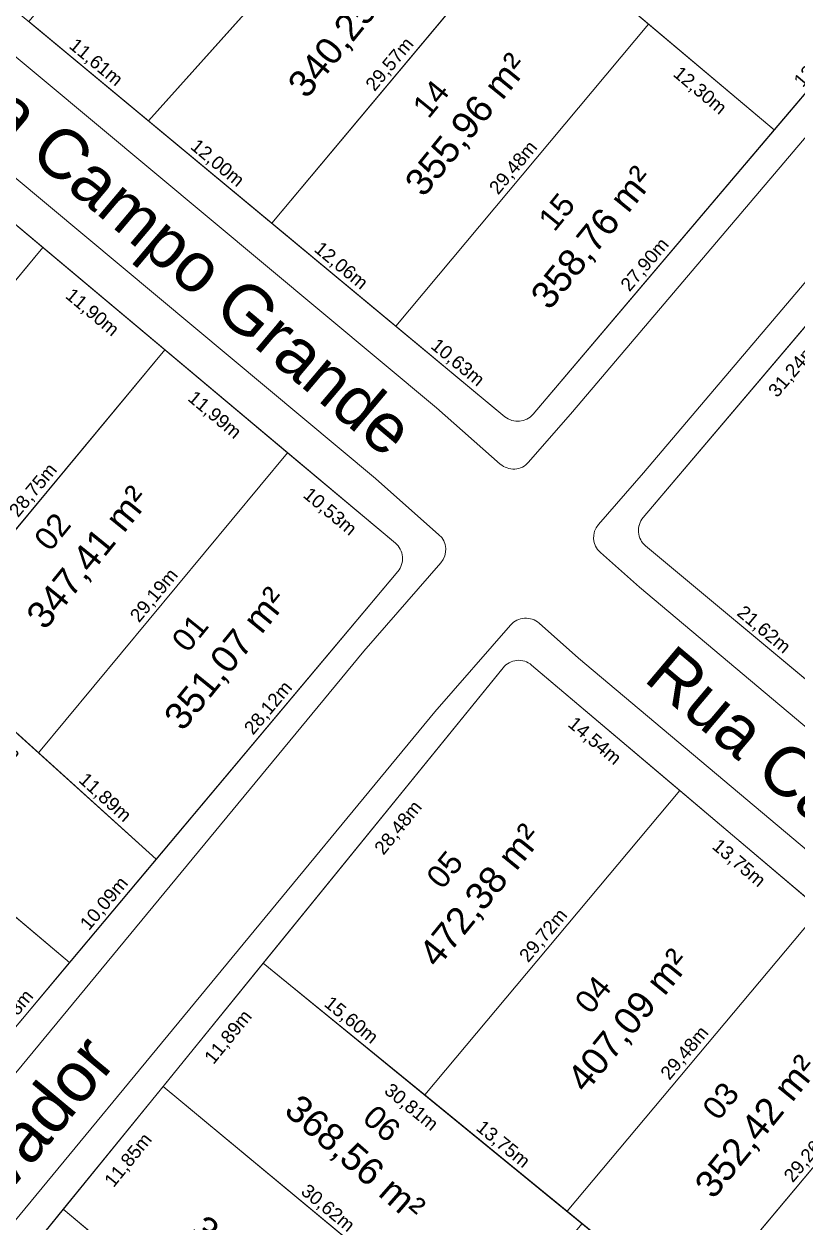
# Model space of a CAD drawing. Header units: metres. Extents: x 3808 to 8215, y 2374 to 6187.
# Drawn here: x 5558.9 to 5616.8, y 3429.9 to 3519.5 of the extents above; entities that cross this region are included whole.
import ezdxf

# ---------------------------------------------------------------- set-up
doc = ezdxf.new("R2010")
doc.units = ezdxf.units.M
for name, color, linetype in [('Areas Lotes', 1, 'Continuous'), ('Calçada', 8, 'Continuous'), ('COTAS', 7, 'Continuous'), ('Lote', 7, 'Continuous'), ('Nome das Ruas', 7, 'Continuous'), ('Nº Lote', 7, 'Continuous'), ('quadras', 7, 'Continuous')]:
    doc.layers.add(name, color=color, linetype=linetype)
doc.styles.add('Arial', font='arial.ttf')
doc.dimstyles.new('Copy(2) of ISO-25', dxfattribs={"dimtxt": 1, "dimasz": 2.5, "dimexe": 1.25, "dimexo": 0.625, "dimgap": 0.2, "dimtad": 1, "dimtoh": 1, "dimlfac": 1, "dimzin": 1, "dimtxsty": 'Arial', "dimblk": 'NONE', "dimcen": 0, "dimse1": 1, "dimse2": 1, "dimsd1": 1, "dimsd2": 1, "dimclrt": 256, "dimaunit": 1, "dimadec": 3, "dimazin": 0, "dimtfac": 1, "dimtmove": 0, "dimatfit": 3, "dimldrblk": 'NONE', "dimfxl": 1, "dimtolj": 1, "dimtzin": 0, "dimarcsym": 0})

# ---------------------------------------------------------------- blocks, each defined once
blk = doc.blocks.new('*D8118')
at = {"layer": 'Defpoints', "color": 0, "linetype": 'Continuous', "transparency": 16777216}
for p in [(5605.441, 3480.472), (5622.04, 3466.624), (5622.04, 3466.624)]:
    blk.add_point(p, dxfattribs=at)
at = {"layer": 'COTAS', "linetype": 'Continuous', "lineweight": 5, "transparency": 16777216, "insert": (5614.254, 3474.163), "char_height": 1, "attachment_point": 5, "rotation": 320.162, "style": 'Arial'}
blk.add_mtext('\\A1;21,62m', dxfattribs=at)
blk = doc.blocks.new('_None')
blk = doc.blocks.new('*D8127')
at = {"layer": 'Defpoints', "color": 0, "linetype": 'Continuous', "transparency": 16777216}
for p in [(5625.469, 3506.416), (5627.198, 3504.949), (5605.258, 3482.595)]:
    blk.add_point(p, dxfattribs=at)
at = {"layer": 'COTAS', "linetype": 'Continuous', "lineweight": 5, "transparency": 16777216, "insert": (5616.482, 3493.556), "char_height": 1, "attachment_point": 5, "rotation": 49.68778, "style": 'Arial'}
blk.add_mtext('\\A1;31,24m', dxfattribs=at)
blk = doc.blocks.new('*D8153')
at = {"layer": 'Defpoints', "color": 0, "linetype": 'Continuous', "transparency": 16777216}
for p in [(5559.287, 3519.709), (5568.225, 3512.292), (5568.225, 3512.292)]:
    blk.add_point(p, dxfattribs=at)
at = {"layer": 'COTAS', "linetype": 'Continuous', "lineweight": 5, "transparency": 16777216, "insert": (5564.268, 3516.617), "char_height": 1, "attachment_point": 5, "rotation": 320.31181, "style": 'Arial'}
blk.add_mtext('\\A1;11,61m', dxfattribs=at)
blk = doc.blocks.new('*D8154')
at = {"layer": 'Defpoints', "color": 0, "linetype": 'Continuous', "transparency": 16777216}
for p in [(5568.225, 3512.292), (5577.46, 3504.628), (5577.46, 3504.628)]:
    blk.add_point(p, dxfattribs=at)
at = {"layer": 'COTAS', "linetype": 'Continuous', "lineweight": 5, "transparency": 16777216, "insert": (5573.354, 3509.076), "char_height": 1, "attachment_point": 5, "rotation": 320.31181, "style": 'Arial'}
blk.add_mtext('\\A1;12,00m', dxfattribs=at)
blk = doc.blocks.new('*D8155')
at = {"layer": 'Defpoints', "color": 0, "linetype": 'Continuous', "transparency": 16777216}
for p in [(5577.46, 3504.628), (5586.737, 3496.929), (5586.737, 3496.929)]:
    blk.add_point(p, dxfattribs=at)
at = {"layer": 'COTAS', "linetype": 'Continuous', "lineweight": 5, "transparency": 16777216, "insert": (5582.61, 3501.395), "char_height": 1, "attachment_point": 5, "rotation": 320.31181, "style": 'Arial'}
blk.add_mtext('\\A1;12,06m', dxfattribs=at)
blk = doc.blocks.new('*D8156')
at = {"layer": 'Defpoints', "color": 0, "linetype": 'Continuous', "transparency": 16777216}
for p in [(5586.737, 3496.929), (5594.915, 3490.143), (5594.915, 3490.143)]:
    blk.add_point(p, dxfattribs=at)
at = {"layer": 'COTAS', "linetype": 'Continuous', "lineweight": 5, "transparency": 16777216, "insert": (5591.338, 3494.152), "char_height": 1, "attachment_point": 5, "rotation": 320.31181, "style": 'Arial'}
blk.add_mtext('\\A1;10,63m', dxfattribs=at)
blk = doc.blocks.new('*D8157')
at = {"layer": 'Defpoints', "color": 0, "linetype": 'Continuous', "transparency": 16777216}
for p in [(5615.071, 3511.603), (5615.071, 3511.603), (5597.016, 3490.327)]:
    blk.add_point(p, dxfattribs=at)
at = {"layer": 'COTAS', "linetype": 'Continuous', "lineweight": 5, "transparency": 16777216, "insert": (5605.433, 3501.483), "char_height": 1, "attachment_point": 5, "rotation": 49.6827, "style": 'Arial'}
blk.add_mtext('\\A1;27,90m', dxfattribs=at)
blk = doc.blocks.new('*D8158')
at = {"layer": 'Defpoints', "color": 0, "linetype": 'Continuous', "transparency": 16777216}
for p in [(5622.944, 3520.88), (5622.944, 3520.88), (5615.071, 3511.603)]:
    blk.add_point(p, dxfattribs=at)
at = {"layer": 'COTAS', "linetype": 'Continuous', "lineweight": 5, "transparency": 16777216, "insert": (5618.397, 3516.76), "char_height": 1, "attachment_point": 5, "rotation": 49.6827, "style": 'Arial'}
blk.add_mtext('\\A1;12,17m', dxfattribs=at)
blk = doc.blocks.new('*D8177')
at = {"layer": 'Defpoints', "color": 0, "linetype": 'Continuous', "transparency": 16777216}
for p in [(5588.051, 3534.373), (5588.051, 3534.373), (5568.225, 3512.292)]:
    blk.add_point(p, dxfattribs=at)
at = {"layer": 'COTAS', "linetype": 'Continuous', "lineweight": 5, "transparency": 16777216, "insert": (5577.542, 3523.868), "char_height": 1, "attachment_point": 5, "rotation": 48.0807, "style": 'Arial'}
blk.add_mtext('\\A1;29,68m', dxfattribs=at)
blk = doc.blocks.new('*D8178')
at = {"layer": 'Defpoints', "color": 0, "linetype": 'Continuous', "transparency": 16777216}
for p in [(5596.447, 3527.298), (5596.447, 3527.298), (5577.46, 3504.628)]:
    blk.add_point(p, dxfattribs=at)
at = {"layer": 'COTAS', "linetype": 'Continuous', "lineweight": 5, "transparency": 16777216, "insert": (5586.339, 3516.478), "char_height": 1, "attachment_point": 5, "rotation": 50.05261, "style": 'Arial'}
blk.add_mtext('\\A1;29,57m', dxfattribs=at)
blk = doc.blocks.new('*D8179')
at = {"layer": 'Defpoints', "color": 0, "linetype": 'Continuous', "transparency": 16777216}
for p in [(5605.666, 3519.529), (5605.666, 3519.529), (5586.737, 3496.929)]:
    blk.add_point(p, dxfattribs=at)
at = {"layer": 'COTAS', "linetype": 'Continuous', "lineweight": 5, "transparency": 16777216, "insert": (5595.587, 3508.743), "char_height": 1, "attachment_point": 5, "rotation": 50.05261, "style": 'Arial'}
blk.add_mtext('\\A1;29,48m', dxfattribs=at)
blk = doc.blocks.new('*D8183')
at = {"layer": 'Defpoints', "color": 0, "linetype": 'Continuous', "transparency": 16777216}
for p in [(5596.447, 3527.298), (5605.666, 3519.529), (5604.254, 3517.854)]:
    blk.add_point(p, dxfattribs=at)
at = {"layer": 'COTAS', "linetype": 'Continuous', "lineweight": 5, "transparency": 16777216, "insert": (5600.16, 3522.351), "char_height": 1, "attachment_point": 5, "rotation": 319.87803, "style": 'Arial'}
blk.add_mtext('\\A1;12,06m', dxfattribs=at)
blk = doc.blocks.new('*D8184')
at = {"layer": 'Defpoints', "color": 0, "linetype": 'Continuous', "transparency": 16777216}
for p in [(5605.666, 3519.529), (5615.071, 3511.603), (5613.659, 3509.927)]:
    blk.add_point(p, dxfattribs=at)
at = {"layer": 'COTAS', "linetype": 'Continuous', "lineweight": 5, "transparency": 16777216, "insert": (5609.472, 3514.503), "char_height": 1, "attachment_point": 5, "rotation": 319.87803, "style": 'Arial'}
blk.add_mtext('\\A1;12,30m', dxfattribs=at)
blk = doc.blocks.new('*D8186')
at = {"layer": 'Defpoints', "color": 0, "linetype": 'Continuous', "transparency": 16777216}
for p in [(5591.512, 3531.457), (5615.071, 3511.603), (5615.071, 3511.603)]:
    blk.add_point(p, dxfattribs=at)
at = {"layer": 'COTAS', "linetype": 'Continuous', "lineweight": 5, "transparency": 16777216, "insert": (5603.808, 3522.142), "char_height": 1, "attachment_point": 5, "rotation": 319.87803, "style": 'Arial'}
blk.add_mtext('\\A1;30,81m', dxfattribs=at)
blk = doc.blocks.new('*D8549')
at = {"layer": 'Defpoints', "color": 0, "linetype": 'Continuous', "transparency": 16777216}
for p in [(5561.856, 3430.828), (5563.656, 3429.366), (5554.247, 3421.461)]:
    blk.add_point(p, dxfattribs=at)
at = {"layer": 'COTAS', "linetype": 'Continuous', "lineweight": 5, "transparency": 16777216, "insert": (5559.23, 3425.187), "char_height": 1, "attachment_point": 5, "rotation": 50.91347, "style": 'Arial'}
blk.add_mtext('\\A1;12,07m', dxfattribs=at)
blk = doc.blocks.new('*D8550')
at = {"layer": 'Defpoints', "color": 0, "linetype": 'Continuous', "transparency": 16777216}
for p in [(5569.327, 3440.026), (5571.127, 3438.564), (5561.856, 3430.828)]:
    blk.add_point(p, dxfattribs=at)
at = {"layer": 'COTAS', "linetype": 'Continuous', "lineweight": 5, "transparency": 16777216, "insert": (5566.77, 3434.47), "char_height": 1, "attachment_point": 5, "rotation": 50.91347, "style": 'Arial'}
blk.add_mtext('\\A1;11,85m', dxfattribs=at)
blk = doc.blocks.new('*D8551')
at = {"layer": 'Defpoints', "color": 0, "linetype": 'Continuous', "transparency": 16777216}
for p in [(5576.821, 3449.252), (5578.621, 3447.79), (5569.327, 3440.026)]:
    blk.add_point(p, dxfattribs=at)
at = {"layer": 'COTAS', "linetype": 'Continuous', "lineweight": 5, "transparency": 16777216, "insert": (5574.253, 3443.682), "char_height": 1, "attachment_point": 5, "rotation": 50.91347, "style": 'Arial'}
blk.add_mtext('\\A1;11,89m', dxfattribs=at)
blk = doc.blocks.new('*D8552')
at = {"layer": 'Defpoints', "color": 0, "linetype": 'Continuous', "transparency": 16777216}
for p in [(5594.776, 3471.356), (5596.576, 3469.894), (5576.821, 3449.252)]:
    blk.add_point(p, dxfattribs=at)
at = {"layer": 'COTAS', "linetype": 'Continuous', "lineweight": 5, "transparency": 16777216, "insert": (5586.977, 3459.347), "char_height": 1, "attachment_point": 5, "rotation": 50.91347, "style": 'Arial'}
blk.add_mtext('\\A1;28,48m', dxfattribs=at)
blk = doc.blocks.new('*D8553')
at = {"layer": 'Defpoints', "color": 0, "linetype": 'Continuous', "transparency": 16777216}
for p in [(5596.91, 3471.555), (5608.002, 3462.159), (5606.618, 3460.526)]:
    blk.add_point(p, dxfattribs=at)
at = {"layer": 'COTAS', "linetype": 'Continuous', "lineweight": 5, "transparency": 16777216, "insert": (5601.59, 3465.835), "char_height": 1, "attachment_point": 5, "rotation": 319.73352, "style": 'Arial'}
blk.add_mtext('\\A1;14,54m', dxfattribs=at)
blk = doc.blocks.new('*D8554')
at = {"layer": 'Defpoints', "color": 0, "linetype": 'Continuous', "transparency": 16777216}
for p in [(5608.002, 3462.159), (5618.497, 3453.27), (5617.113, 3451.636)]:
    blk.add_point(p, dxfattribs=at)
at = {"layer": 'COTAS', "linetype": 'Continuous', "lineweight": 5, "transparency": 16777216, "insert": (5612.383, 3456.692), "char_height": 1, "attachment_point": 5, "rotation": 319.73352, "style": 'Arial'}
blk.add_mtext('\\A1;13,75m', dxfattribs=at)
blk = doc.blocks.new('*D8572')
at = {"layer": 'Defpoints', "color": 0, "linetype": 'Continuous', "transparency": 16777216}
for p in [(5561.856, 3430.828), (5585.215, 3411.321), (5585.215, 3411.321)]:
    blk.add_point(p, dxfattribs=at)
at = {"layer": 'COTAS', "linetype": 'Continuous', "lineweight": 5, "transparency": 16777216, "insert": (5574.049, 3421.689), "char_height": 1, "attachment_point": 5, "rotation": 320.13606, "style": 'Arial'}
blk.add_mtext('\\A1;30,43m', dxfattribs=at)
blk = doc.blocks.new('*D8573')
at = {"layer": 'Defpoints', "color": 0, "linetype": 'Continuous', "transparency": 16777216}
for p in [(5569.327, 3440.026), (5592.896, 3420.482), (5592.896, 3420.482)]:
    blk.add_point(p, dxfattribs=at)
at = {"layer": 'COTAS', "linetype": 'Continuous', "lineweight": 5, "transparency": 16777216, "insert": (5581.623, 3430.87), "char_height": 1, "attachment_point": 5, "rotation": 320.334, "style": 'Arial'}
blk.add_mtext('\\A1;30,62m', dxfattribs=at)
blk = doc.blocks.new('*D8574')
at = {"layer": 'Defpoints', "color": 0, "linetype": 'Continuous', "transparency": 16777216}
for p in [(5576.821, 3449.252), (5600.681, 3429.766), (5599.287, 3428.06)]:
    blk.add_point(p, dxfattribs=at)
at = {"layer": 'COTAS', "linetype": 'Continuous', "lineweight": 5, "transparency": 16777216, "insert": (5587.864, 3438.424), "char_height": 1, "attachment_point": 5, "rotation": 320.76169, "style": 'Arial'}
blk.add_mtext('\\A1;30,81m', dxfattribs=at)
blk = doc.blocks.new('*D8584')
at = {"layer": 'Defpoints', "color": 0, "linetype": 'Continuous', "transparency": 16777216}
for p in [(5576.821, 3449.252), (5588.906, 3439.383), (5588.906, 3439.383)]:
    blk.add_point(p, dxfattribs=at)
at = {"layer": 'COTAS', "linetype": 'Continuous', "lineweight": 5, "transparency": 16777216, "insert": (5583.37, 3444.938), "char_height": 1, "attachment_point": 5, "rotation": 320.76169, "style": 'Arial'}
blk.add_mtext('\\A1;15,60m', dxfattribs=at)
blk = doc.blocks.new('*D8585')
at = {"layer": 'Defpoints', "color": 0, "linetype": 'Continuous', "transparency": 16777216}
for p in [(5588.906, 3439.383), (5599.559, 3430.683), (5599.559, 3430.683)]:
    blk.add_point(p, dxfattribs=at)
at = {"layer": 'COTAS', "linetype": 'Continuous', "lineweight": 5, "transparency": 16777216, "insert": (5594.739, 3435.653), "char_height": 1, "attachment_point": 5, "rotation": 320.76169, "style": 'Arial'}
blk.add_mtext('\\A1;13,75m', dxfattribs=at)
blk = doc.blocks.new('*D8586')
at = {"layer": 'Defpoints', "color": 0, "linetype": 'Continuous', "transparency": 16777216}
for p in [(5599.559, 3430.683), (5608.854, 3423.091), (5608.854, 3423.091)]:
    blk.add_point(p, dxfattribs=at)
at = {"layer": 'COTAS', "linetype": 'Continuous', "lineweight": 5, "transparency": 16777216, "insert": (5604.713, 3427.507), "char_height": 1, "attachment_point": 5, "rotation": 320.76169, "style": 'Arial'}
blk.add_mtext('\\A1;12,00m', dxfattribs=at)
blk = doc.blocks.new('*D8589')
at = {"layer": 'Defpoints', "color": 0, "linetype": 'Continuous', "transparency": 16777216}
for p in [(5608.002, 3462.159), (5608.002, 3462.159), (5588.906, 3439.383)]:
    blk.add_point(p, dxfattribs=at)
at = {"layer": 'COTAS', "linetype": 'Continuous', "lineweight": 5, "transparency": 16777216, "insert": (5597.84, 3451.286), "char_height": 1, "attachment_point": 5, "rotation": 50.02218, "style": 'Arial'}
blk.add_mtext('\\A1;29,72m', dxfattribs=at)
blk = doc.blocks.new('*D8590')
at = {"layer": 'Defpoints', "color": 0, "linetype": 'Continuous', "transparency": 16777216}
for p in [(5618.497, 3453.27), (5618.497, 3453.27), (5599.559, 3430.683)]:
    blk.add_point(p, dxfattribs=at)
at = {"layer": 'COTAS', "linetype": 'Continuous', "lineweight": 5, "transparency": 16777216, "insert": (5608.414, 3442.491), "char_height": 1, "attachment_point": 5, "rotation": 50.02218, "style": 'Arial'}
blk.add_mtext('\\A1;29,48m', dxfattribs=at)
blk = doc.blocks.new('*D8591')
at = {"layer": 'Defpoints', "color": 0, "linetype": 'Continuous', "transparency": 16777216}
for p in [(5627.653, 3445.514), (5627.653, 3445.514), (5608.854, 3423.091)]:
    blk.add_point(p, dxfattribs=at)
at = {"layer": 'COTAS', "linetype": 'Continuous', "lineweight": 5, "transparency": 16777216, "insert": (5617.64, 3434.817), "char_height": 1, "attachment_point": 5, "rotation": 50.02218, "style": 'Arial'}
blk.add_mtext('\\A1;29,26m', dxfattribs=at)
blk = doc.blocks.new('*D8599')
at = {"layer": 'Defpoints', "color": 0, "linetype": 'Continuous', "transparency": 16777216}
for p in [(5562.333, 3449.296), (5562.333, 3449.296), (5554.632, 3440.119)]:
    blk.add_point(p, dxfattribs=at)
at = {"layer": 'COTAS', "linetype": 'Continuous', "lineweight": 5, "transparency": 16777216, "insert": (5557.869, 3445.222), "char_height": 1, "attachment_point": 5, "rotation": 49.99828, "style": 'Arial'}
blk.add_mtext('\\A1;11,98m', dxfattribs=at)
blk = doc.blocks.new('*D8600')
at = {"layer": 'Defpoints', "color": 0, "linetype": 'Continuous', "transparency": 16777216}
for p in [(5568.82, 3457.026), (5568.82, 3457.026), (5562.333, 3449.296)]:
    blk.add_point(p, dxfattribs=at)
at = {"layer": 'COTAS', "linetype": 'Continuous', "lineweight": 5, "transparency": 16777216, "insert": (5564.963, 3453.676), "char_height": 1, "attachment_point": 5, "rotation": 49.99828, "style": 'Arial'}
blk.add_mtext('\\A1;10,09m', dxfattribs=at)
blk = doc.blocks.new('*D8601')
at = {"layer": 'Defpoints', "color": 0, "linetype": 'Continuous', "transparency": 16777216}
for p in [(5586.896, 3478.567), (5586.896, 3478.567), (5568.82, 3457.026)]:
    blk.add_point(p, dxfattribs=at)
at = {"layer": 'COTAS', "linetype": 'Continuous', "lineweight": 5, "transparency": 16777216, "insert": (5577.244, 3468.311), "char_height": 1, "attachment_point": 5, "rotation": 49.99828, "style": 'Arial'}
blk.add_mtext('\\A1;28,12m', dxfattribs=at)
blk = doc.blocks.new('*D8610')
at = {"layer": 'Defpoints', "color": 0, "linetype": 'Continuous', "transparency": 16777216}
for p in [(5551.371, 3510.313), (5560.332, 3502.799), (5558.918, 3501.113)]:
    blk.add_point(p, dxfattribs=at)
at = {"layer": 'COTAS', "linetype": 'Continuous', "lineweight": 5, "transparency": 16777216, "insert": (5554.953, 3505.484), "char_height": 1, "attachment_point": 5, "rotation": 320.02077, "style": 'Arial'}
blk.add_mtext('\\A1;11,69m', dxfattribs=at)
blk = doc.blocks.new('*D8611')
at = {"layer": 'Defpoints', "color": 0, "linetype": 'Continuous', "transparency": 16777216}
for p in [(5560.332, 3502.799), (5569.451, 3495.153), (5568.037, 3493.468)]:
    blk.add_point(p, dxfattribs=at)
at = {"layer": 'COTAS', "linetype": 'Continuous', "lineweight": 5, "transparency": 16777216, "insert": (5563.992, 3497.904), "char_height": 1, "attachment_point": 5, "rotation": 320.02077, "style": 'Arial'}
blk.add_mtext('\\A1;11,90m', dxfattribs=at)
blk = doc.blocks.new('*D8612')
at = {"layer": 'Defpoints', "color": 0, "linetype": 'Continuous', "transparency": 16777216}
for p in [(5569.451, 3495.153), (5578.64, 3487.448), (5577.227, 3485.762)]:
    blk.add_point(p, dxfattribs=at)
at = {"layer": 'COTAS', "linetype": 'Continuous', "lineweight": 5, "transparency": 16777216, "insert": (5573.147, 3490.229), "char_height": 1, "attachment_point": 5, "rotation": 320.02077, "style": 'Arial'}
blk.add_mtext('\\A1;11,99m', dxfattribs=at)
blk = doc.blocks.new('*D8613')
at = {"layer": 'Defpoints', "color": 0, "linetype": 'Continuous', "transparency": 16777216}
for p in [(5578.64, 3487.448), (5586.711, 3480.681), (5585.297, 3478.995)]:
    blk.add_point(p, dxfattribs=at)
at = {"layer": 'COTAS', "linetype": 'Continuous', "lineweight": 5, "transparency": 16777216, "insert": (5581.777, 3482.992), "char_height": 1, "attachment_point": 5, "rotation": 320.02077, "style": 'Arial'}
blk.add_mtext('\\A1;10,53m', dxfattribs=at)
blk = doc.blocks.new('*D8631')
at = {"layer": 'Defpoints', "color": 0, "linetype": 'Continuous', "transparency": 16777216}
for p in [(5539.212, 3468.743), (5562.333, 3449.296), (5562.333, 3449.296)]:
    blk.add_point(p, dxfattribs=at)
at = {"layer": 'COTAS', "linetype": 'Continuous', "lineweight": 5, "transparency": 16777216, "insert": (5551.288, 3459.632), "char_height": 1, "attachment_point": 5, "rotation": 319.93255, "style": 'Arial'}
blk.add_mtext('\\A1;30,21m', dxfattribs=at)
blk = doc.blocks.new('*D8633')
at = {"layer": 'Defpoints', "color": 0, "linetype": 'Continuous', "transparency": 16777216}
for p in [(5546.333, 3477.321), (5568.82, 3457.026), (5567.382, 3455.433)]:
    blk.add_point(p, dxfattribs=at)
at = {"layer": 'COTAS', "linetype": 'Continuous', "lineweight": 5, "transparency": 16777216, "insert": (5556.675, 3466.175), "char_height": 1, "attachment_point": 5, "rotation": 317.9322, "style": 'Arial'}
blk.add_mtext('\\A1;30,29m', dxfattribs=at)
blk = doc.blocks.new('*D8637')
at = {"layer": 'Defpoints', "color": 0, "linetype": 'Continuous', "transparency": 16777216}
for p in [(5551.085, 3473.032), (5559.995, 3464.991), (5559.995, 3464.991)]:
    blk.add_point(p, dxfattribs=at)
at = {"layer": 'COTAS', "linetype": 'Continuous', "lineweight": 5, "transparency": 16777216, "insert": (5556.077, 3469.606), "char_height": 1, "attachment_point": 5, "rotation": 317.9322, "style": 'Arial'}
blk.add_mtext('\\A1;12,00m', dxfattribs=at)
blk = doc.blocks.new('*D8638')
at = {"layer": 'Defpoints', "color": 0, "linetype": 'Continuous', "transparency": 16777216}
for p in [(5559.995, 3464.991), (5568.82, 3457.026), (5568.82, 3457.026)]:
    blk.add_point(p, dxfattribs=at)
at = {"layer": 'COTAS', "linetype": 'Continuous', "lineweight": 5, "transparency": 16777216, "insert": (5564.944, 3461.603), "char_height": 1, "attachment_point": 5, "rotation": 317.9322, "style": 'Arial'}
blk.add_mtext('\\A1;11,89m', dxfattribs=at)
blk = doc.blocks.new('*D8640')
at = {"layer": 'Defpoints', "color": 0, "linetype": 'Continuous', "transparency": 16777216}
for p in [(5560.332, 3502.799), (5560.332, 3502.799), (5542.243, 3481.012)]:
    blk.add_point(p, dxfattribs=at)
at = {"layer": 'COTAS', "linetype": 'Continuous', "lineweight": 5, "transparency": 16777216, "insert": (5550.671, 3492.417), "char_height": 1, "attachment_point": 5, "rotation": 50.29903, "style": 'Arial'}
blk.add_mtext('\\A1;28,32m', dxfattribs=at)
blk = doc.blocks.new('*D8641')
at = {"layer": 'Defpoints', "color": 0, "linetype": 'Continuous', "transparency": 16777216}
for p in [(5569.451, 3495.153), (5569.451, 3495.153), (5551.085, 3473.032)]:
    blk.add_point(p, dxfattribs=at)
at = {"layer": 'COTAS', "linetype": 'Continuous', "lineweight": 5, "transparency": 16777216, "insert": (5559.651, 3484.604), "char_height": 1, "attachment_point": 5, "rotation": 50.29903, "style": 'Arial'}
blk.add_mtext('\\A1;28,75m', dxfattribs=at)
blk = doc.blocks.new('*D8642')
at = {"layer": 'Defpoints', "color": 0, "linetype": 'Continuous', "transparency": 16777216}
for p in [(5578.64, 3487.448), (5578.64, 3487.448), (5559.995, 3464.991)]:
    blk.add_point(p, dxfattribs=at)
at = {"layer": 'COTAS', "linetype": 'Continuous', "lineweight": 5, "transparency": 16777216, "insert": (5568.701, 3476.731), "char_height": 1, "attachment_point": 5, "rotation": 50.29903, "style": 'Arial'}
blk.add_mtext('\\A1;29,19m', dxfattribs=at)

msp = doc.modelspace()

# ---------------------------------------------------------------- linework, layer by layer
at = {"layer": 'Calçada', "linetype": 'Continuous', "lineweight": 5}
for p, q in [((5589.677, 3468.065), (5595.341, 3474.551)), ((5597.465, 3474.688), (5600.413, 3472.08)), ((5600.413, 3472.08), (5642.625, 3436.595)), ((5522.281, 3386.433), (5589.677, 3468.065))]:
    msp.add_line(p, q, dxfattribs=at)
at = {"layer": 'Calçada', "linetype": 'Continuous', "lineweight": 5, "flags": 128}
for points in [[(5596.688, 3486.736, -0.416095), (5594.564, 3486.599), (5589.796, 3490.818), (5551.522, 3522.744), (5547.087, 3526.188, -0.416011), (5546.828, 3528.3), (5552.013, 3534.892), (5619.481, 3615.311), (5625.066, 3621.962, -0.410428), (5627.164, 3622.159), (5632.844, 3617.514), (5670.808, 3584.857), (5674.914, 3581.443, -0.407932), (5675.128, 3579.355), (5671.497, 3574.792), (5599.98, 3490.507), (5596.688, 3486.736)], [(5730.18, 3535.456, -0.419384), (5730.365, 3533.324), (5726.385, 3528.67), (5657.901, 3445.68), (5652.422, 3439.397, -0.410605), (5650.32, 3439.24), (5647.145, 3441.94), (5604.985, 3477.382), (5602.055, 3479.974, -0.412334), (5601.919, 3482.084), (5605.286, 3485.94), (5676.906, 3570.347), (5680.472, 3574.828, -0.420523), (5682.604, 3575.048), (5685.907, 3572.301), (5726.258, 3538.692), (5730.18, 3535.456)], [(5511.96, 3385.073, -0.413992), (5509.847, 3384.896), (5505.476, 3388.589), (5466.13, 3421.62), (5462.136, 3424.962, -0.414163), (5461.948, 3427.075), (5465.646, 3431.495), (5536.483, 3515.146), (5540.646, 3520.44, -0.412419), (5542.745, 3520.697), (5547.132, 3517.291), (5585.234, 3485.507), (5589.975, 3481.314, -0.412334), (5590.111, 3479.204), (5584.341, 3472.596), (5516.91, 3390.923), (5511.96, 3385.073)]]:
    msp.add_lwpolyline(points, format="xyb", dxfattribs=at)
at = {"layer": 'Calçada', "linetype": 'Continuous', "lineweight": 5}
msp.add_arc((5596.471, 3473.565), 1.5, 48.50518, 138.87304, dxfattribs=at)
at = {"layer": 'Lote', "linetype": 'Continuous', "lineweight": 5}
for p, q in [((5569.277, 3550.195), (5615.071, 3511.603)), ((5568.225, 3512.292), (5588.051, 3534.373)), ((5577.46, 3504.628), (5596.447, 3527.298)), ((5586.737, 3496.929), (5605.666, 3519.529)), ((5560.332, 3502.799), (5542.243, 3481.012)), ((5568.82, 3457.026), (5524.105, 3497.383)), ((5569.451, 3495.153), (5551.085, 3473.032)), ((5516.272, 3488.038), (5562.333, 3449.296)), ((5578.64, 3487.448), (5559.995, 3464.991)), ((5588.906, 3439.383), (5608.002, 3462.159)), ((5599.559, 3430.683), (5618.497, 3453.27)), ((5624.54, 3410.281), (5576.821, 3449.252)), ((5608.854, 3423.091), (5627.653, 3445.514)), ((5569.327, 3440.026), (5616.487, 3400.92)), ((5582.961, 3413.204), (5561.856, 3430.828))]:
    msp.add_line(p, q, dxfattribs=at)
at = {"layer": 'Lote', "linetype": 'Continuous', "lineweight": 5, "flags": 128}
for points in [[(5559.287, 3519.709), (5568.225, 3512.292), (5588.051, 3534.373), (5578.389, 3542.516)], [(5599.323, 3540.783), (5591.512, 3531.457), (5615.071, 3511.603), (5622.944, 3520.88)], [(5568.225, 3512.292), (5577.46, 3504.628), (5596.447, 3527.298), (5588.051, 3534.373)], [(5577.46, 3504.628), (5586.737, 3496.929), (5605.666, 3519.529), (5596.447, 3527.298)], [(5560.332, 3502.799), (5551.371, 3510.313), (5533.555, 3488.854), (5542.243, 3481.012)], [(5542.243, 3481.012), (5551.085, 3473.032), (5569.451, 3495.153), (5560.332, 3502.799)], [(5551.085, 3473.032), (5559.995, 3464.991), (5578.64, 3487.448), (5569.451, 3495.153)], [(5562.333, 3449.296), (5568.82, 3457.026), (5546.333, 3477.321), (5539.212, 3468.743)], [(5588.906, 3439.383), (5599.559, 3430.683), (5618.497, 3453.27), (5608.002, 3462.159)], [(5599.559, 3430.683), (5608.854, 3423.091), (5627.653, 3445.514), (5618.497, 3453.27)], [(5576.821, 3449.252), (5569.327, 3440.026), (5592.896, 3420.482), (5600.681, 3429.766)], [(5608.854, 3423.091), (5618.149, 3415.5), (5636.81, 3437.758), (5627.653, 3445.514)]]:
    msp.add_lwpolyline(points, close=True, dxfattribs=at)
for points in [[(5586.737, 3496.929), (5594.915, 3490.143, 0.411001), (5597.016, 3490.327), (5615.071, 3511.603), (5605.666, 3519.529)], [(5643.054, 3491.463), (5625.469, 3506.416), (5605.258, 3482.595, 0.41664), (5605.441, 3480.472), (5622.04, 3466.624)], [(5559.995, 3464.991), (5568.82, 3457.026), (5586.896, 3478.567, 0.414329), (5586.711, 3480.681), (5578.64, 3487.448)], [(5608.002, 3462.159), (5596.91, 3471.555, 0.420258), (5594.776, 3471.356), (5576.821, 3449.252), (5588.906, 3439.383)]]:
    msp.add_lwpolyline(points, format="xyb", close=True, dxfattribs=at)
for points in [[(5533.895, 3457.742), (5554.632, 3440.119), (5562.333, 3449.296), (5539.212, 3468.743), (5533.533, 3461.904)], [(5587.103, 3413.572), (5592.896, 3420.482), (5569.327, 3440.026), (5561.856, 3430.828), (5582.961, 3413.204)], [(5582.961, 3413.204), (5561.856, 3430.828), (5554.247, 3421.461), (5577.477, 3402.091), (5583.328, 3409.07)]]:
    msp.add_lwpolyline(points, dxfattribs=at)
at = {"layer": 'quadras', "linetype": 'Continuous', "lineweight": 5}
for p, q in [((5597.016, 3490.327), (5672.356, 3579.11)), ((5681.163, 3572.059), (5605.258, 3482.595)), ((5551.327, 3526.315), (5594.915, 3490.143)), ((5586.711, 3480.681), (5542.874, 3517.437)), ((5605.441, 3480.472), (5650.58, 3442.813)), ((5511.678, 3388.931), (5586.896, 3478.567)), ((5642.232, 3433.164), (5596.91, 3471.555)), ((5594.776, 3471.356), (5521.227, 3380.811))]:
    msp.add_line(p, q, dxfattribs=at)
for centre, start, end in [((5595.873, 3491.297), 230.31181, 319.6827), ((5606.402, 3481.624), 139.68778, 230.162), ((5585.747, 3479.531), 319.99828, 50.02077), ((5595.941, 3470.411), 49.73352, 140.91347)]:
    msp.add_arc(centre, 1.5, start, end, dxfattribs=at)

# ---------------------------------------------------------------- texts
at = {"layer": 'Areas Lotes', "color": 1, "lineweight": 5, "style": 'Arial'}
for s, rotation, p in [('340,25 m²', 50.94257, (5580.061, 3513.854)), ('355,96 m²', 50.94257, (5588.821, 3506.491)), ('358,76 m²', 50.94257, (5598.237, 3498.034)), ('347,41 m²', 50.94257, (5560.492, 3474.102)), ('351,07 m²', 50.94257, (5570.794, 3466.528)), ('472,38 m²', 50.94257, (5589.855, 3448.813)), ('407,09 m²', 50.94257, (5600.956, 3439.457)), ('352,42 m²', 50.94257, (5610.512, 3431.509)), ('368,56 m²', 318.90341, (5578.291, 3438.066)), ('363,31 m²', 318.90341, (5571.224, 3429.032))]:
    msp.add_text(s, height=2.0071, rotation=rotation, dxfattribs=at).set_placement(p)
at = {"layer": 'Nome das Ruas', "lineweight": 5, "style": 'Arial'}
for s, rotation, p in [('Rua Campo Grande', 319.83476, (5550.878, 3516.659, 190.804)), ('Rua Campo Grande', 319.83476, (5605.198, 3470.437, 190.804)), ('Rua Salvador', 50.27315, (5546.013, 3417.871, 190.804))]:
    msp.add_text(s, height=3.68425, rotation=rotation, dxfattribs=at).set_placement(p)
at = {"layer": 'Nº Lote', "lineweight": 5, "style": 'Arial'}
for s, rotation, p in [('14', 50.94257, (5589.191, 3512.366, 1.156)), ('15', 50.94257, (5598.607, 3503.909, 1.156)), ('02', 50.94257, (5560.863, 3479.976, 1.156)), ('01', 50.94257, (5571.164, 3472.403, 1.156)), ('05', 50.94257, (5590.225, 3454.688, 1.156)), ('04', 50.94257, (5601.326, 3445.332, 1.156)), ('03', 50.94257, (5610.882, 3437.384, 1.156)), ('06', 318.90341, (5584.149, 3437.487, 1.156))]:
    msp.add_text(s, height=1.706, rotation=rotation, dxfattribs=at).set_placement(p)

# ---------------------------------------------------------------- dimensions: what is measured, and where the dimension line sits
at = {"layer": 'COTAS', "linetype": 'Continuous', "lineweight": 5}
for p1, p2, distance, picture, middle in [((5568.225, 3512.292), (5588.051, 3534.373), 0, '*D8177', (5577.542, 3523.868)), ((5591.512, 3531.457), (5615.071, 3511.603), 0, '*D8186', (5603.808, 3522.142)), ((5577.46, 3504.628), (5596.447, 3527.298), 0, '*D8178', (5586.339, 3516.478)), ((5559.287, 3519.709), (5568.225, 3512.292), 0, '*D8153', (5564.268, 3516.617)), ((5586.737, 3496.929), (5605.666, 3519.529), 0, '*D8179', (5595.587, 3508.743)), ((5597.016, 3490.327), (5615.071, 3511.603), 0, '*D8157', (5605.433, 3501.483)), ((5605.258, 3482.595), (5625.469, 3506.416), -2.268, '*D8127', (5616.482, 3493.556)), ((5542.243, 3481.012), (5560.332, 3502.799), 0, '*D8640', (5550.671, 3492.417)), ((5551.085, 3473.032), (5569.451, 3495.153), 0, '*D8641', (5559.651, 3484.604)), ((5559.995, 3464.991), (5578.64, 3487.448), 0, '*D8642', (5568.701, 3476.731)), ((5605.441, 3480.472), (5622.04, 3466.624), 0, '*D8118', (5614.254, 3474.163)), ((5546.333, 3477.321), (5568.82, 3457.026), -2.146, '*D8633', (5556.675, 3466.175)), ((5596.91, 3471.555), (5608.002, 3462.159), -2.141, '*D8553', (5601.59, 3465.835)), ((5539.212, 3468.743), (5562.333, 3449.296), 0, '*D8631', (5551.288, 3459.632)), ((5588.906, 3439.383), (5608.002, 3462.159), 0, '*D8589', (5597.84, 3451.286)), ((5599.559, 3430.683), (5618.497, 3453.27), 0, '*D8590', (5608.414, 3442.491)), ((5576.821, 3449.252), (5600.681, 3429.766), -2.203, '*D8574', (5587.864, 3438.424)), ((5576.821, 3449.252), (5588.906, 3439.383), 0, '*D8584', (5583.37, 3444.938)), ((5608.854, 3423.091), (5627.653, 3445.514), 0, '*D8591', (5617.64, 3434.817)), ((5569.327, 3440.026), (5592.896, 3420.482), 0, '*D8573', (5581.623, 3430.87)), ((5561.856, 3430.828), (5585.215, 3411.321), 0, '*D8572', (5574.049, 3421.689))]:
    dim = msp.add_aligned_dim(p1=p1, p2=p2, distance=distance, dimstyle='Copy(2) of ISO-25', override={"dimpost": 'm'}, dxfattribs=at)
    dim.commit()
    dim.dimension.update_dxf_attribs({"geometry": picture, "text_midpoint": middle})
for base, p1, p2, angle, picture, middle in [((5604.254, 3517.854), (5596.447, 3527.298), (5605.666, 3519.529), 139.87803, '*D8183', (5600.16, 3522.351)), ((5622.944, 3520.88), (5615.071, 3511.603), (5622.944, 3520.88), 229.6827, '*D8158', (5618.397, 3516.76)), ((5613.659, 3509.927), (5605.666, 3519.529), (5615.071, 3511.603), 139.87803, '*D8184', (5609.472, 3514.503)), ((5577.46, 3504.628), (5568.225, 3512.292), (5577.46, 3504.628), 140.31181, '*D8154', (5573.354, 3509.076)), ((5558.918, 3501.113), (5551.371, 3510.313), (5560.332, 3502.799), 140.02077, '*D8610', (5554.953, 3505.484)), ((5586.737, 3496.929), (5577.46, 3504.628), (5586.737, 3496.929), 140.31181, '*D8155', (5582.61, 3501.395)), ((5568.037, 3493.468), (5560.332, 3502.799), (5569.451, 3495.153), 140.02077, '*D8611', (5563.992, 3497.904)), ((5594.915, 3490.143), (5586.737, 3496.929), (5594.915, 3490.143), 140.31181, '*D8156', (5591.338, 3494.152)), ((5577.227, 3485.762), (5569.451, 3495.153), (5578.64, 3487.448), 140.02077, '*D8612', (5573.147, 3490.229)), ((5585.297, 3478.995), (5578.64, 3487.448), (5586.711, 3480.681), 140.02077, '*D8613', (5581.777, 3482.992)), ((5586.896, 3478.567), (5568.82, 3457.026), (5586.896, 3478.567), 229.99828, '*D8601', (5577.244, 3468.311)), ((5559.995, 3464.991), (5551.085, 3473.032), (5559.995, 3464.991), 137.9322, '*D8637', (5556.077, 3469.606)), ((5596.576, 3469.894), (5576.821, 3449.252), (5594.776, 3471.356), 230.91347, '*D8552', (5586.977, 3459.347)), ((5568.82, 3457.026), (5559.995, 3464.991), (5568.82, 3457.026), 137.9322, '*D8638', (5564.944, 3461.603)), ((5617.113, 3451.636), (5608.002, 3462.159), (5618.497, 3453.27), 139.73352, '*D8554', (5612.383, 3456.692)), ((5568.82, 3457.026), (5562.333, 3449.296), (5568.82, 3457.026), 229.99828, '*D8600', (5564.963, 3453.676)), ((5562.333, 3449.296), (5554.632, 3440.119), (5562.333, 3449.296), 229.99828, '*D8599', (5557.869, 3445.222)), ((5578.621, 3447.79), (5569.327, 3440.026), (5576.821, 3449.252), 230.91347, '*D8551', (5574.253, 3443.682)), ((5571.127, 3438.564), (5561.856, 3430.828), (5569.327, 3440.026), 230.91347, '*D8550', (5566.77, 3434.47)), ((5599.559, 3430.683), (5588.906, 3439.383), (5599.559, 3430.683), 140.76169, '*D8585', (5594.739, 3435.653)), ((5563.656, 3429.366), (5554.247, 3421.461), (5561.856, 3430.828), 230.91347, '*D8549', (5559.23, 3425.187)), ((5608.854, 3423.091), (5599.559, 3430.683), (5608.854, 3423.091), 140.76169, '*D8586', (5604.713, 3427.507))]:
    dim = msp.add_linear_dim(base=base, p1=p1, p2=p2, angle=angle, dimstyle='Copy(2) of ISO-25', override={"dimpost": 'm', "dimtmove": 1}, dxfattribs=at)
    dim.commit()
    dim.dimension.update_dxf_attribs({"geometry": picture, "text_midpoint": middle})

doc.saveas('drawing.dxf')
